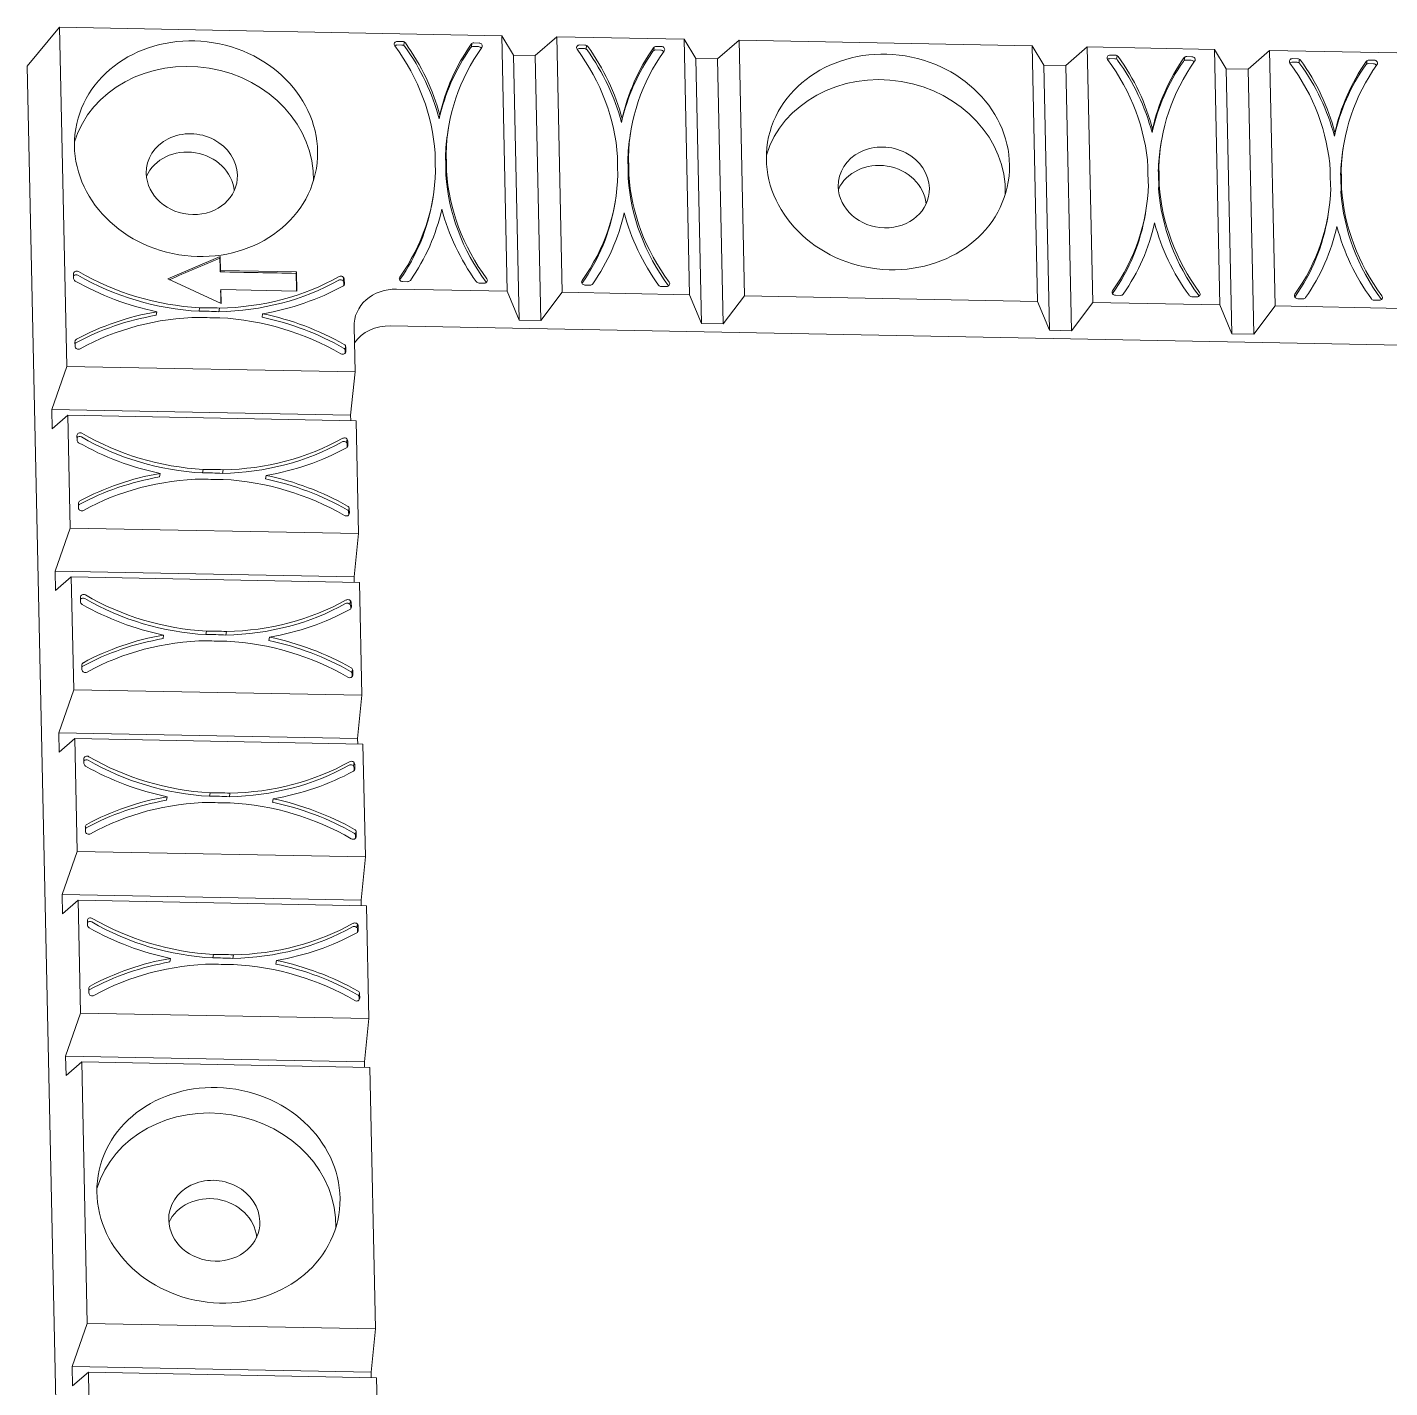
# Model space of a CAD drawing. Header units: inches. Extents: x 1726 to 2311, y 431 to 759.
# Drawn here: x 2052.4 to 2114.9, y 640.7 to 703.1 of the extents above; entities that cross this region are included whole.
import ezdxf

# ---------------------------------------------------------------- set-up
doc = ezdxf.new("R2010")
doc.units = ezdxf.units.IN
doc.layers.add('3', color=7, linetype='Continuous', true_color=0xffffff)

msp = doc.modelspace()

# ---------------------------------------------------------------- linework, layer by layer
at = {"layer": '3', "color": 7, "linetype": 'Continuous', "lineweight": 18}
for p, q in [((2052.374, 701.349), (2053.857, 703.137)), ((2053.857, 703.137), (2074.162, 702.748)), ((2054.191, 687.565), (2053.857, 703.137)), ((2074.705, 701.861), (2074.162, 702.748)), ((2074.414, 691.014), (2074.162, 702.748)), ((2076.692, 702.699), (2075.702, 701.842)), ((2076.692, 702.699), (2082.536, 702.587)), ((2076.944, 690.966), (2076.692, 702.699)), ((2069.348, 702.323), (2069.585, 702.318)), ((2069.375, 702.486), (2069.611, 702.482)), ((2069.664, 702.297), (2069.69, 702.46)), ((2072.798, 702.396), (2072.771, 702.232)), ((2072.858, 702.255), (2073.094, 702.251)), ((2072.885, 702.419), (2073.121, 702.414)), ((2077.722, 702.162), (2077.958, 702.157)), ((2077.749, 702.326), (2077.985, 702.321)), ((2078.038, 702.136), (2078.064, 702.3)), ((2081.172, 702.235), (2081.145, 702.072)), ((2081.232, 702.095), (2081.468, 702.09)), ((2081.259, 702.258), (2081.495, 702.254)), ((2082.787, 690.854), (2082.536, 702.587)), ((2083.079, 701.701), (2082.536, 702.587)), ((2085.066, 702.539), (2084.076, 701.682)), ((2085.066, 702.539), (2098.524, 702.28)), ((2085.317, 690.805), (2085.066, 702.539)), ((2099.067, 701.394), (2098.524, 702.28)), ((2098.524, 702.28), (2098.775, 690.547)), ((2101.054, 702.232), (2100.064, 701.375)), ((2101.054, 702.232), (2106.898, 702.12)), ((2101.054, 702.232), (2101.305, 690.498)), ((2107.441, 701.233), (2106.898, 702.12)), ((2106.898, 702.12), (2107.149, 690.386)), ((2109.428, 702.071), (2108.438, 701.214)), ((2109.428, 702.071), (2115.271, 701.959)), ((2109.428, 702.071), (2109.679, 690.338)), ((2074.705, 701.861), (2074.966, 689.692)), ((2075.702, 701.842), (2074.705, 701.861)), ((2075.963, 689.673), (2075.702, 701.842)), ((2084.076, 701.682), (2083.079, 701.701)), ((2083.079, 701.701), (2083.34, 689.531)), ((2084.337, 689.512), (2084.076, 701.682)), ((2102.084, 701.695), (2102.32, 701.69)), ((2102.11, 701.858), (2102.347, 701.854)), ((2102.399, 701.669), (2102.426, 701.832)), ((2105.533, 701.768), (2105.507, 701.604)), ((2105.593, 701.627), (2105.829, 701.623)), ((2105.62, 701.791), (2105.856, 701.786)), ((2110.457, 701.534), (2110.694, 701.529)), ((2110.484, 701.698), (2110.72, 701.693)), ((2110.773, 701.508), (2110.8, 701.672)), ((2113.907, 701.607), (2113.881, 701.444)), ((2113.967, 701.467), (2114.203, 701.462)), ((2113.994, 701.63), (2114.23, 701.626)), ((2052.374, 701.349), (2056.905, 489.773)), ((2100.064, 701.375), (2099.067, 701.394)), ((2099.067, 701.394), (2099.327, 689.225)), ((2100.324, 689.205), (2100.064, 701.375)), ((2107.441, 701.233), (2107.701, 689.064)), ((2108.438, 701.214), (2107.441, 701.233)), ((2108.698, 689.045), (2108.438, 701.214)), ((2071.32, 699.094), (2071.293, 698.93)), ((2079.694, 698.933), (2079.667, 698.769)), ((2071.717, 698.516), (2071.691, 698.352)), ((2080.091, 698.355), (2080.065, 698.191)), ((2104.055, 698.465), (2104.028, 698.302)), ((2104.453, 697.887), (2104.426, 697.724)), ((2112.429, 698.305), (2112.402, 698.141)), ((2112.827, 697.727), (2112.8, 697.563)), ((2071.607, 697.339), (2071.58, 697.175)), ((2079.981, 697.178), (2079.954, 697.014)), ((2071.597, 696.362), (2071.624, 696.526)), ((2104.342, 696.711), (2104.315, 696.547)), ((2112.716, 696.55), (2112.689, 696.386)), ((2079.971, 696.202), (2079.998, 696.365)), ((2104.333, 695.734), (2104.359, 695.898)), ((2070.988, 695.195), (2071.015, 695.359)), ((2079.362, 695.034), (2079.389, 695.198)), ((2112.706, 695.574), (2112.733, 695.737)), ((2103.723, 694.567), (2103.75, 694.731)), ((2112.097, 694.406), (2112.124, 694.57)), ((2061.234, 692.61), (2058.823, 691.579)), ((2061.247, 691.974), (2061.234, 692.61)), ((2054.503, 691.599), (2054.498, 691.808)), ((2058.823, 691.579), (2061.28, 690.453)), ((2064.736, 691.907), (2061.247, 691.974)), ((2064.755, 691.023), (2064.736, 691.907)), ((2066.877, 691.487), (2066.903, 691.651)), ((2066.936, 691.57), (2066.94, 691.36)), ((2069.847, 691.455), (2069.611, 691.46)), ((2073.456, 691.42), (2073.452, 691.426)), ((2061.28, 690.453), (2061.266, 691.09)), ((2061.266, 691.09), (2064.755, 691.023)), ((2066.909, 691.406), (2066.912, 691.281)), ((2069.337, 691.112), (2074.414, 691.014)), ((2073.357, 691.388), (2073.121, 691.393)), ((2074.414, 691.014), (2074.966, 689.692)), ((2075.963, 689.673), (2076.944, 690.966)), ((2076.944, 690.966), (2082.787, 690.854)), ((2078.221, 691.295), (2077.985, 691.299)), ((2081.731, 691.227), (2081.495, 691.232)), ((2081.83, 691.259), (2081.825, 691.266)), ((2082.787, 690.854), (2083.34, 689.531)), ((2084.337, 689.512), (2085.317, 690.805)), ((2085.317, 690.805), (2098.775, 690.547)), ((2102.583, 690.827), (2102.347, 690.832)), ((2106.191, 690.792), (2106.187, 690.798)), ((2060.263, 690.095), (2060.29, 690.259)), ((2061.206, 690.241), (2061.179, 690.077)), ((2098.775, 690.547), (2099.327, 689.225)), ((2100.324, 689.205), (2101.305, 690.498)), ((2101.305, 690.498), (2107.149, 690.386)), ((2106.092, 690.76), (2105.856, 690.764)), ((2107.149, 690.386), (2107.701, 689.064)), ((2108.698, 689.045), (2109.679, 690.338)), ((2109.679, 690.338), (2115.523, 690.226)), ((2110.957, 690.667), (2110.72, 690.671)), ((2114.466, 690.599), (2114.23, 690.604)), ((2114.565, 690.631), (2114.561, 690.637)), ((2058.293, 689.912), (2058.32, 690.075)), ((2063.185, 689.982), (2063.158, 689.818)), ((2074.966, 689.692), (2075.963, 689.673)), ((2067.426, 687.311), (2067.381, 689.382)), ((2155.591, 687.768), (2069.062, 689.429)), ((2083.34, 689.531), (2084.337, 689.512)), ((2099.327, 689.225), (2100.324, 689.205)), ((2107.701, 689.064), (2108.698, 689.045)), ((2054.569, 688.488), (2054.565, 688.697)), ((2066.995, 688.497), (2066.968, 688.333)), ((2066.976, 688.295), (2066.978, 688.17)), ((2067.002, 688.458), (2067.007, 688.249)), ((2054.191, 687.565), (2053.499, 685.587)), ((2054.191, 687.565), (2067.426, 687.311)), ((2067.226, 685.324), (2067.426, 687.311)), ((2067.226, 685.324), (2053.499, 685.587)), ((2053.499, 685.587), (2053.518, 684.704)), ((2053.518, 684.704), (2054.239, 685.322)), ((2054.239, 685.322), (2067.474, 685.068)), ((2054.35, 680.141), (2054.239, 685.322)), ((2067.231, 685.073), (2067.226, 685.324)), ((2067.585, 679.888), (2067.474, 685.068)), ((2054.662, 684.175), (2054.657, 684.385)), ((2067.036, 684.063), (2067.062, 684.227)), ((2067.068, 683.982), (2067.071, 683.857)), ((2067.095, 684.146), (2067.099, 683.937)), ((2060.422, 682.671), (2060.449, 682.835)), ((2061.365, 682.817), (2061.338, 682.654)), ((2058.452, 682.488), (2058.479, 682.652)), ((2063.344, 682.558), (2063.317, 682.395)), ((2054.728, 681.064), (2054.724, 681.273)), ((2067.154, 681.073), (2067.127, 680.909)), ((2067.135, 680.871), (2067.137, 680.746)), ((2067.161, 681.035), (2067.166, 680.825)), ((2054.35, 680.141), (2053.658, 678.164)), ((2054.35, 680.141), (2067.585, 679.888)), ((2067.385, 677.9), (2067.585, 679.888)), ((2067.385, 677.9), (2053.658, 678.164)), ((2053.658, 678.164), (2053.677, 677.28)), ((2053.677, 677.28), (2054.398, 677.898)), ((2054.398, 677.898), (2067.633, 677.645)), ((2054.509, 672.718), (2054.398, 677.898)), ((2067.39, 677.649), (2067.385, 677.9)), ((2067.744, 672.464), (2067.633, 677.645)), ((2054.821, 676.751), (2054.816, 676.961)), ((2067.195, 676.64), (2067.221, 676.803)), ((2067.227, 676.559), (2067.23, 676.433)), ((2067.254, 676.722), (2067.258, 676.513)), ((2058.611, 675.064), (2058.638, 675.228)), ((2060.581, 675.247), (2060.608, 675.411)), ((2061.524, 675.393), (2061.497, 675.23)), ((2063.503, 675.134), (2063.476, 674.971)), ((2054.887, 673.64), (2054.883, 673.849)), ((2067.313, 673.649), (2067.286, 673.486)), ((2067.294, 673.447), (2067.296, 673.322)), ((2067.32, 673.611), (2067.325, 673.401)), ((2054.509, 672.718), (2053.817, 670.74)), ((2054.509, 672.718), (2067.744, 672.464)), ((2067.544, 670.477), (2067.744, 672.464)), ((2067.544, 670.477), (2053.817, 670.74)), ((2053.817, 670.74), (2053.836, 669.856)), ((2053.836, 669.856), (2054.557, 670.475)), ((2054.557, 670.475), (2067.792, 670.221)), ((2054.667, 665.294), (2054.557, 670.475)), ((2067.549, 670.225), (2067.544, 670.477)), ((2067.903, 665.04), (2067.792, 670.221)), ((2054.98, 669.328), (2054.975, 669.537)), ((2067.354, 669.216), (2067.38, 669.379)), ((2067.386, 669.135), (2067.389, 669.01)), ((2067.413, 669.298), (2067.417, 669.089)), ((2058.77, 667.64), (2058.797, 667.804)), ((2060.74, 667.824), (2060.767, 667.987)), ((2061.683, 667.97), (2061.656, 667.806)), ((2063.662, 667.711), (2063.635, 667.547)), ((2055.046, 666.216), (2055.042, 666.426)), ((2067.472, 666.226), (2067.445, 666.062)), ((2067.453, 666.023), (2067.455, 665.898)), ((2067.479, 666.187), (2067.484, 665.978)), ((2054.667, 665.294), (2053.976, 663.316)), ((2054.667, 665.294), (2067.903, 665.04)), ((2067.703, 663.053), (2067.903, 665.04)), ((2067.703, 663.053), (2053.976, 663.316)), ((2053.976, 663.316), (2053.995, 662.432)), ((2053.995, 662.432), (2054.716, 663.051)), ((2054.716, 663.051), (2067.951, 662.797)), ((2054.826, 657.87), (2054.716, 663.051)), ((2067.708, 662.802), (2067.703, 663.053)), ((2068.062, 657.616), (2067.951, 662.797)), ((2055.139, 661.904), (2055.134, 662.113)), ((2067.513, 661.792), (2067.539, 661.956)), ((2067.545, 661.711), (2067.548, 661.586)), ((2067.572, 661.875), (2067.576, 661.665)), ((2058.929, 660.217), (2058.956, 660.38)), ((2060.899, 660.4), (2060.926, 660.563)), ((2061.842, 660.546), (2061.815, 660.382)), ((2063.821, 660.287), (2063.794, 660.123)), ((2055.205, 658.793), (2055.201, 659.002)), ((2067.631, 658.802), (2067.604, 658.638)), ((2067.612, 658.6), (2067.614, 658.474)), ((2067.638, 658.763), (2067.643, 658.554)), ((2054.826, 657.87), (2054.135, 655.892)), ((2054.826, 657.87), (2068.062, 657.616)), ((2067.862, 655.629), (2068.062, 657.616)), ((2067.862, 655.629), (2054.135, 655.892)), ((2054.135, 655.892), (2054.154, 655.009)), ((2054.154, 655.009), (2054.875, 655.627)), ((2054.875, 655.627), (2068.11, 655.373)), ((2055.132, 643.619), (2054.875, 655.627)), ((2067.867, 655.378), (2067.862, 655.629)), ((2068.367, 643.365), (2068.11, 655.373)), ((2055.132, 643.619), (2054.44, 641.641)), ((2068.367, 643.365), (2055.132, 643.619)), ((2068.167, 641.378), (2068.367, 643.365)), ((2068.167, 641.378), (2054.44, 641.641)), ((2054.44, 641.641), (2054.459, 640.758)), ((2054.459, 640.758), (2055.18, 641.376)), ((2068.415, 641.122), (2055.18, 641.376)), ((2055.291, 636.195), (2055.18, 641.376)), ((2068.172, 641.127), (2068.167, 641.378)), ((2068.526, 635.941), (2068.415, 641.122))]:
    msp.add_line(p, q, dxfattribs=at)
for centre in [(2060.125, 697.561), (2091.901, 696.951), (2061.154, 649.505)]:
    msp.add_ellipse(centre, major_axis=(5.526, -0.905), ratio=0.880667, dxfattribs=at)
for centre, major_axis, start_param, end_param in [((2069.378, 702.354), (-0.148, 0.024), 4.874584, 7.016708), ((2069.351, 702.19), (0.148, -0.024), 1.732991, 2.463152), ((2060.051, 697.154), (-10.963, 1.795), 3.345204, 3.875116), ((2069.587, 702.186), (0.148, -0.024), 0.722344, 1.732991), ((2069.614, 702.349), (-0.148, 0.024), 3.863937, 4.874584), ((2060.025, 696.991), (-11.457, 1.876), 3.51557, 3.863937), ((2060.051, 697.154), (-11.457, 1.876), 3.51557, 3.863937), ((2082.654, 696.556), (-11.457, 1.876), 5.885287, 6.233654), ((2082.681, 696.72), (-11.457, 1.876), 5.885287, 6.233654), ((2082.681, 696.72), (-10.963, 1.795), 5.874108, 6.404019), ((2072.861, 702.123), (0.148, -0.024), 1.733047, 2.743694), ((2072.888, 702.286), (-0.148, 0.024), 4.87464, 5.885287), ((2073.097, 702.118), (0.148, -0.024), 0.636646, 1.733047), ((2073.124, 702.282), (-0.148, 0.024), 2.732515, 4.87464), ((2077.752, 702.193), (-0.148, 0.024), 4.874584, 7.016708), ((2077.725, 702.029), (0.148, -0.024), 1.732991, 2.463152), ((2068.425, 696.994), (-10.963, 1.795), 3.345204, 3.875116), ((2077.961, 702.025), (0.148, -0.024), 0.722344, 1.732991), ((2077.988, 702.189), (-0.148, 0.024), 3.863937, 4.874584), ((2068.398, 696.83), (-11.457, 1.876), 3.51557, 3.863937), ((2068.425, 696.994), (-11.457, 1.876), 3.51557, 3.863937), ((2091.055, 696.559), (-11.457, 1.876), 5.885287, 6.233654), ((2081.235, 701.962), (0.148, -0.024), 1.733047, 2.743694), ((2081.261, 702.126), (-0.148, 0.024), 4.87464, 5.885287), ((2081.471, 701.958), (0.148, -0.024), 0.636646, 1.733047), ((2081.498, 702.121), (-0.148, 0.024), 2.732515, 4.87464), ((2059.934, 696.392), (5.526, -0.905), 0.1204, 3.02117), ((2091.028, 696.396), (-11.457, 1.876), 5.885287, 6.233654), ((2091.055, 696.559), (-10.963, 1.795), 5.874108, 6.404019), ((2102.113, 701.726), (-0.148, 0.024), 4.874584, 7.016708), ((2102.086, 701.562), (0.148, -0.024), 1.732991, 2.463152), ((2092.787, 696.526), (-10.963, 1.795), 3.345204, 3.875116), ((2102.323, 701.557), (0.148, -0.024), 0.722344, 1.732991), ((2102.349, 701.721), (-0.148, 0.024), 3.863937, 4.874584), ((2092.76, 696.363), (-11.457, 1.876), 3.51557, 3.863937), ((2092.787, 696.526), (-11.457, 1.876), 3.51557, 3.863937), ((2115.389, 695.928), (-11.457, 1.876), 5.885287, 6.233654), ((2115.416, 696.092), (-11.457, 1.876), 5.885287, 6.233654), ((2115.416, 696.092), (-10.963, 1.795), 5.874108, 6.404019), ((2105.596, 701.495), (0.148, -0.024), 1.733047, 2.743694), ((2105.623, 701.658), (-0.148, 0.024), 4.87464, 5.885287), ((2105.832, 701.49), (0.148, -0.024), 0.636646, 1.733047), ((2105.859, 701.654), (-0.148, 0.024), 2.732515, 4.87464), ((2110.487, 701.565), (-0.148, 0.024), 4.874584, 7.016708), ((2110.46, 701.401), (0.148, -0.024), 1.732991, 2.463152), ((2101.16, 696.365), (-10.963, 1.795), 3.345204, 3.875116), ((2110.696, 701.397), (0.148, -0.024), 0.722344, 1.732991), ((2110.723, 701.56), (-0.148, 0.024), 3.863937, 4.874584), ((2101.134, 696.202), (-11.457, 1.876), 3.51557, 3.863937), ((2101.16, 696.365), (-11.457, 1.876), 3.51557, 3.863937), ((2123.79, 695.931), (-11.457, 1.876), 5.885287, 6.233654), ((2113.97, 701.334), (0.148, -0.024), 1.733047, 2.743694), ((2113.997, 701.498), (-0.148, 0.024), 4.87464, 5.885287), ((2114.206, 701.329), (0.148, -0.024), 0.636646, 1.733047), ((2114.233, 701.493), (-0.148, 0.024), 2.732515, 4.87464), ((2091.709, 695.782), (5.526, -0.905), 0.1204, 3.02117), ((2123.763, 695.768), (-11.457, 1.876), 5.885287, 6.233654), ((2123.79, 695.931), (-10.963, 1.795), 5.874108, 6.404019), ((2059.934, 696.392), (2.072, -0.339), 0.162223, 3.303816), ((2082.654, 696.556), (-10.963, 1.795), 6.283183, 6.404019), ((2091.028, 696.396), (-10.963, 1.795), 6.283183, 6.404019), ((2115.389, 695.928), (-10.963, 1.795), 6.283183, 6.404019), ((2059.796, 695.551), (-2.072, 0.339), 3.374256, 6.050549), ((2082.681, 696.72), (-11.457, 1.876), 0.122618, 0.201828), ((2060.025, 696.991), (-11.457, 1.876), 3.26421, 3.343421), ((2060.051, 697.154), (-11.457, 1.876), 3.26421, 3.343421), ((2091.055, 696.559), (-11.457, 1.876), 0.122618, 0.201828), ((2068.425, 696.994), (-11.457, 1.876), 3.26421, 3.343421), ((2091.709, 695.782), (2.072, -0.339), 0.162223, 3.303816), ((2123.763, 695.768), (-10.963, 1.795), 6.283183, 6.404019), ((2059.934, 696.392), (2.072, -0.339), 3.303816, 6.445408), ((2060.051, 697.154), (-10.963, 1.795), 2.732515, 3.262427), ((2082.681, 696.72), (-10.963, 1.795), 0.203612, 0.733523), ((2068.398, 696.83), (-11.457, 1.876), 3.26421, 3.343421), ((2091.571, 694.941), (-2.072, 0.339), 3.374256, 6.050549), ((2115.416, 696.092), (-11.457, 1.876), 0.122618, 0.201828), ((2092.76, 696.363), (-11.457, 1.876), 3.26421, 3.343421), ((2092.787, 696.526), (-11.457, 1.876), 3.26421, 3.343421), ((2123.79, 695.931), (-11.457, 1.876), 0.122618, 0.201828), ((2101.16, 696.365), (-11.457, 1.876), 3.26421, 3.343421), ((2082.654, 696.556), (-10.963, 1.795), 0.203612, 0.733523), ((2068.425, 696.994), (-10.963, 1.795), 2.732515, 3.262427), ((2091.028, 696.396), (-10.963, 1.795), 0.203612, 0.733523), ((2091.055, 696.559), (-10.963, 1.795), 0.203612, 0.733523), ((2091.709, 695.782), (2.072, -0.339), 3.303816, 6.445408), ((2092.787, 696.526), (-10.963, 1.795), 2.732515, 3.262427), ((2115.416, 696.092), (-10.963, 1.795), 0.203612, 0.733523), ((2101.134, 696.202), (-11.457, 1.876), 3.26421, 3.343421), ((2060.025, 696.991), (-10.963, 1.795), 2.736382, 3.14159), ((2115.389, 695.928), (-10.963, 1.795), 0.203612, 0.733523), ((2101.16, 696.365), (-10.963, 1.795), 2.732515, 3.262427), ((2123.763, 695.768), (-10.963, 1.795), 0.203612, 0.733523), ((2123.79, 695.931), (-10.963, 1.795), 0.203612, 0.733523), ((2060.051, 697.154), (-11.457, 1.876), 2.743694, 3.092061), ((2082.681, 696.72), (-11.457, 1.876), 0.373977, 0.722344), ((2068.398, 696.83), (-10.963, 1.795), 2.736382, 3.14159), ((2068.425, 696.994), (-11.457, 1.876), 2.743694, 3.092061), ((2091.055, 696.559), (-11.457, 1.876), 0.373977, 0.722344), ((2092.76, 696.363), (-10.963, 1.795), 2.736382, 3.14159), ((2092.787, 696.526), (-11.457, 1.876), 2.743694, 3.092061), ((2115.416, 696.092), (-11.457, 1.876), 0.373977, 0.722344), ((2101.134, 696.202), (-10.963, 1.795), 2.736382, 3.14159), ((2101.16, 696.365), (-11.457, 1.876), 2.743694, 3.092061), ((2123.79, 695.931), (-11.457, 1.876), 0.373977, 0.722344), ((2054.648, 691.805), (-0.148, 0.024), 4.303312, 6.445436), ((2054.621, 691.642), (0.148, -0.024), 1.161719, 2.65578), ((2054.652, 691.596), (-0.148, 0.024), 0.162251, 1.172898), ((2060.538, 700.06), (-11.457, 1.876), 1.172898, 1.521265), ((2060.511, 699.896), (-10.963, 1.795), 1.161719, 1.69163), ((2060.538, 700.06), (-10.963, 1.795), 1.161719, 1.69163), ((2060.511, 699.896), (-10.963, 1.795), 1.774408, 2.304319), ((2060.538, 700.06), (-10.963, 1.795), 1.774408, 2.304319), ((2066.759, 691.409), (0.148, -0.024), 0.162195, 2.304319), ((2066.786, 691.573), (-0.148, 0.024), 3.303788, 5.445912), ((2069.608, 691.592), (-0.148, 0.024), 5.874108, 8.016232), ((2069.845, 691.588), (-0.148, 0.024), 1.733047, 2.743694), ((2073.118, 691.525), (-0.148, 0.024), 0.722344, 1.732991), ((2073.354, 691.521), (-0.148, 0.024), 1.732991, 3.875116), ((2077.982, 691.432), (-0.148, 0.024), 5.874108, 8.016232), ((2081.728, 691.36), (-0.148, 0.024), 1.732991, 3.875116), ((2060.538, 700.06), (-11.457, 1.876), 1.944774, 2.29314), ((2066.791, 691.363), (-0.148, 0.024), 2.29314, 3.303788), ((2069.375, 689.344), (1.974, -0.323), 1.733019, 3.303816), ((2078.218, 691.427), (-0.148, 0.024), 1.733047, 2.743694), ((2081.492, 691.364), (-0.148, 0.024), 0.722344, 1.732991), ((2102.344, 690.964), (-0.148, 0.024), 5.874108, 8.016232), ((2102.58, 690.96), (-0.148, 0.024), 1.733047, 2.743694), ((2105.853, 690.897), (-0.148, 0.024), 0.722344, 1.732991), ((2106.089, 690.892), (-0.148, 0.024), 1.732991, 3.875116), ((2110.718, 690.804), (-0.148, 0.024), 5.874108, 8.016232), ((2114.463, 690.732), (-0.148, 0.024), 1.732991, 3.875116), ((2060.967, 679.998), (-11.457, 1.876), 4.835007, 4.914217), ((2110.954, 690.799), (-0.148, 0.024), 1.733047, 2.743694), ((2114.227, 690.736), (-0.148, 0.024), 0.722344, 1.732991), ((2060.941, 679.834), (-11.457, 1.876), 5.086366, 5.434733), ((2060.967, 679.998), (-11.457, 1.876), 5.086366, 5.434733), ((2060.967, 679.998), (-10.963, 1.795), 4.916001, 5.445912), ((2060.941, 679.834), (-11.457, 1.876), 4.835007, 4.914217), ((2060.538, 700.06), (-11.457, 1.876), 1.693414, 1.772624), ((2060.967, 679.998), (-10.963, 1.795), 4.303312, 4.833223), ((2060.941, 679.834), (-11.457, 1.876), 4.314491, 4.662858), ((2060.967, 679.998), (-11.457, 1.876), 4.314491, 4.662858), ((2069.099, 687.661), (1.974, -0.323), 1.733019, 2.736979), ((2054.714, 688.694), (-0.148, 0.024), 5.434733, 6.44538), ((2054.688, 688.53), (0.148, -0.024), 2.29314, 2.655788), ((2054.719, 688.485), (-0.148, 0.024), 0.162195, 2.304319), ((2066.826, 688.298), (0.148, -0.024), 0.162251, 1.172898), ((2066.853, 688.461), (-0.148, 0.024), 3.303843, 4.314491), ((2066.857, 688.252), (-0.148, 0.024), 1.161719, 3.303843), ((2054.807, 684.382), (-0.148, 0.024), 4.303312, 6.445436), ((2054.78, 684.218), (0.148, -0.024), 1.161719, 2.65578), ((2054.811, 684.172), (-0.148, 0.024), 0.162251, 1.172898), ((2060.697, 692.636), (-11.457, 1.876), 1.172898, 1.521265), ((2060.67, 692.472), (-10.963, 1.795), 1.161719, 1.69163), ((2060.697, 692.636), (-10.963, 1.795), 1.161719, 1.69163), ((2060.67, 692.472), (-10.963, 1.795), 1.774408, 2.304319), ((2060.697, 692.636), (-10.963, 1.795), 1.774408, 2.304319), ((2066.918, 683.985), (0.148, -0.024), 0.162195, 2.304319), ((2066.945, 684.149), (-0.148, 0.024), 3.303788, 5.445912), ((2066.95, 683.939), (-0.148, 0.024), 2.29314, 3.303788), ((2060.697, 692.636), (-11.457, 1.876), 1.944774, 2.29314), ((2061.1, 672.41), (-11.457, 1.876), 4.835007, 4.914217), ((2061.126, 672.574), (-11.457, 1.876), 4.835007, 4.914217), ((2061.1, 672.41), (-11.457, 1.876), 5.086366, 5.434733), ((2061.126, 672.574), (-11.457, 1.876), 5.086366, 5.434733), ((2061.126, 672.574), (-10.963, 1.795), 4.916001, 5.445912), ((2060.697, 692.636), (-11.457, 1.876), 1.693414, 1.772624), ((2061.126, 672.574), (-10.963, 1.795), 4.303312, 4.833223), ((2061.1, 672.41), (-11.457, 1.876), 4.314491, 4.662858), ((2061.126, 672.574), (-11.457, 1.876), 4.314491, 4.662858), ((2054.873, 681.27), (-0.148, 0.024), 5.434733, 6.44538), ((2054.847, 681.107), (0.148, -0.024), 2.29314, 2.655788), ((2054.878, 681.061), (-0.148, 0.024), 0.162195, 2.304319), ((2067.016, 680.828), (-0.148, 0.024), 1.161719, 3.303843), ((2066.985, 680.874), (0.148, -0.024), 0.162251, 1.172898), ((2067.012, 681.037), (-0.148, 0.024), 3.303843, 4.314491), ((2054.966, 676.958), (-0.148, 0.024), 4.303312, 6.445436), ((2060.856, 685.212), (-10.963, 1.795), 1.161719, 1.69163), ((2054.939, 676.794), (0.148, -0.024), 1.161719, 2.65578), ((2054.97, 676.749), (-0.148, 0.024), 0.162251, 1.172898), ((2060.856, 685.212), (-11.457, 1.876), 1.172898, 1.521265), ((2060.829, 685.048), (-10.963, 1.795), 1.161719, 1.69163), ((2060.829, 685.048), (-10.963, 1.795), 1.774408, 2.304319), ((2060.856, 685.212), (-10.963, 1.795), 1.774408, 2.304319), ((2067.077, 676.561), (0.148, -0.024), 0.162195, 2.304319), ((2067.104, 676.725), (-0.148, 0.024), 3.303788, 5.445912), ((2067.109, 676.516), (-0.148, 0.024), 2.29314, 3.303788), ((2060.856, 685.212), (-11.457, 1.876), 1.944774, 2.29314), ((2061.285, 665.15), (-11.457, 1.876), 5.086366, 5.434733), ((2061.259, 664.987), (-11.457, 1.876), 4.835007, 4.914217), ((2061.285, 665.15), (-11.457, 1.876), 4.835007, 4.914217), ((2061.259, 664.987), (-11.457, 1.876), 5.086366, 5.434733), ((2061.285, 665.15), (-10.963, 1.795), 4.916001, 5.445912), ((2060.856, 685.212), (-11.457, 1.876), 1.693414, 1.772624), ((2061.285, 665.15), (-10.963, 1.795), 4.303312, 4.833223), ((2061.259, 664.987), (-11.457, 1.876), 4.314491, 4.662858), ((2061.285, 665.15), (-11.457, 1.876), 4.314491, 4.662858), ((2055.032, 673.847), (-0.148, 0.024), 5.434733, 6.44538), ((2055.006, 673.683), (0.148, -0.024), 2.29314, 2.655788), ((2055.037, 673.637), (-0.148, 0.024), 0.162195, 2.304319), ((2067.175, 673.404), (-0.148, 0.024), 1.161719, 3.303843), ((2067.144, 673.45), (0.148, -0.024), 0.162251, 1.172898), ((2067.171, 673.614), (-0.148, 0.024), 3.303843, 4.314491), ((2055.125, 669.534), (-0.148, 0.024), 4.303312, 6.445436), ((2061.015, 677.788), (-10.963, 1.795), 1.161719, 1.69163), ((2055.098, 669.371), (0.148, -0.024), 1.161719, 2.65578), ((2055.129, 669.325), (-0.148, 0.024), 0.162251, 1.172898), ((2061.015, 677.788), (-11.457, 1.876), 1.172898, 1.521265), ((2060.988, 677.625), (-10.963, 1.795), 1.161719, 1.69163), ((2060.988, 677.625), (-10.963, 1.795), 1.774408, 2.304319), ((2061.015, 677.788), (-10.963, 1.795), 1.774408, 2.304319), ((2061.015, 677.788), (-11.457, 1.876), 1.944774, 2.29314), ((2067.236, 669.138), (0.148, -0.024), 0.162195, 2.304319), ((2067.263, 669.301), (-0.148, 0.024), 3.303788, 5.445912), ((2067.268, 669.092), (-0.148, 0.024), 2.29314, 3.303788), ((2061.444, 657.726), (-11.457, 1.876), 5.086366, 5.434733), ((2061.418, 657.563), (-11.457, 1.876), 4.835007, 4.914217), ((2061.444, 657.726), (-11.457, 1.876), 4.835007, 4.914217), ((2061.444, 657.726), (-11.457, 1.876), 4.314491, 4.662858), ((2061.418, 657.563), (-11.457, 1.876), 5.086366, 5.434733), ((2061.444, 657.726), (-10.963, 1.795), 4.916001, 5.445912), ((2061.015, 677.788), (-11.457, 1.876), 1.693414, 1.772624), ((2061.444, 657.726), (-10.963, 1.795), 4.303312, 4.833223), ((2061.418, 657.563), (-11.457, 1.876), 4.314491, 4.662858), ((2055.191, 666.423), (-0.148, 0.024), 5.434733, 6.44538), ((2055.165, 666.259), (0.148, -0.024), 2.29314, 2.655788), ((2055.196, 666.213), (-0.148, 0.024), 0.162195, 2.304319), ((2067.334, 665.981), (-0.148, 0.024), 1.161719, 3.303843), ((2067.303, 666.026), (0.148, -0.024), 0.162251, 1.172898), ((2067.33, 666.19), (-0.148, 0.024), 3.303843, 4.314491), ((2055.284, 662.11), (-0.148, 0.024), 4.303312, 6.445436), ((2055.257, 661.947), (0.148, -0.024), 1.161719, 2.65578), ((2061.147, 670.201), (-10.963, 1.795), 1.161719, 1.69163), ((2061.174, 670.365), (-10.963, 1.795), 1.161719, 1.69163), ((2067.422, 661.877), (-0.148, 0.024), 3.303788, 5.445912), ((2055.288, 661.901), (-0.148, 0.024), 0.162251, 1.172898), ((2061.174, 670.365), (-11.457, 1.876), 1.172898, 1.521265), ((2061.147, 670.201), (-10.963, 1.795), 1.774408, 2.304319), ((2061.174, 670.365), (-10.963, 1.795), 1.774408, 2.304319), ((2061.174, 670.365), (-11.457, 1.876), 1.944774, 2.29314), ((2067.395, 661.714), (0.148, -0.024), 0.162195, 2.304319), ((2067.427, 661.668), (-0.148, 0.024), 2.29314, 3.303788), ((2061.577, 650.139), (-11.457, 1.876), 5.086366, 5.434733), ((2061.603, 650.303), (-11.457, 1.876), 5.086366, 5.434733), ((2061.577, 650.139), (-11.457, 1.876), 4.835007, 4.914217), ((2061.603, 650.303), (-11.457, 1.876), 4.835007, 4.914217), ((2061.603, 650.303), (-11.457, 1.876), 4.314491, 4.662858), ((2061.603, 650.303), (-10.963, 1.795), 4.916001, 5.445912), ((2061.174, 670.365), (-11.457, 1.876), 1.693414, 1.772624), ((2061.603, 650.303), (-10.963, 1.795), 4.303312, 4.833223), ((2061.577, 650.139), (-11.457, 1.876), 4.314491, 4.662858), ((2055.35, 658.999), (-0.148, 0.024), 5.434733, 6.44538), ((2055.324, 658.835), (0.148, -0.024), 2.29314, 2.655788), ((2055.355, 658.79), (-0.148, 0.024), 0.162195, 2.304319), ((2067.493, 658.557), (-0.148, 0.024), 1.161719, 3.303843), ((2067.462, 658.603), (0.148, -0.024), 0.162251, 1.172898), ((2067.489, 658.766), (-0.148, 0.024), 3.303843, 4.314491), ((2060.963, 648.336), (5.526, -0.905), 0.1204, 3.02117), ((2060.963, 648.336), (2.072, -0.339), 0.162223, 3.303816), ((2060.825, 647.495), (-2.072, 0.339), 3.374256, 6.050549), ((2060.963, 648.336), (2.072, -0.339), 3.303816, 6.445408)]:
    msp.add_ellipse(centre, major_axis=major_axis, ratio=0.880667, start_param=start_param, end_param=end_param, dxfattribs=at)
for points, degree in [([(2058.897, 691.545), (2059.672, 691.877), (2060.447, 692.208), (2061.222, 692.54)], 3), ([(2061.222, 692.54), (2061.234, 692.61)], 1), ([(2061.222, 692.54), (2061.227, 692.328), (2061.231, 692.116), (2061.236, 691.904)], 3), ([(2061.247, 691.974), (2061.236, 691.904)], 1), ([(2061.236, 691.904), (2062.399, 691.881), (2063.562, 691.859), (2064.725, 691.837)], 3), ([(2064.725, 691.837), (2064.736, 691.907)], 1), ([(2064.725, 691.837), (2064.731, 691.566), (2064.736, 691.294), (2064.742, 691.023)], 3), ([(2061.266, 691.09), (2061.255, 691.02)], 1), ([(2061.255, 691.02), (2061.259, 690.833), (2061.263, 690.646), (2061.267, 690.459)], 3)]:
    msp.add_open_spline(points, degree=degree, dxfattribs=at)

doc.saveas('drawing.dxf')
